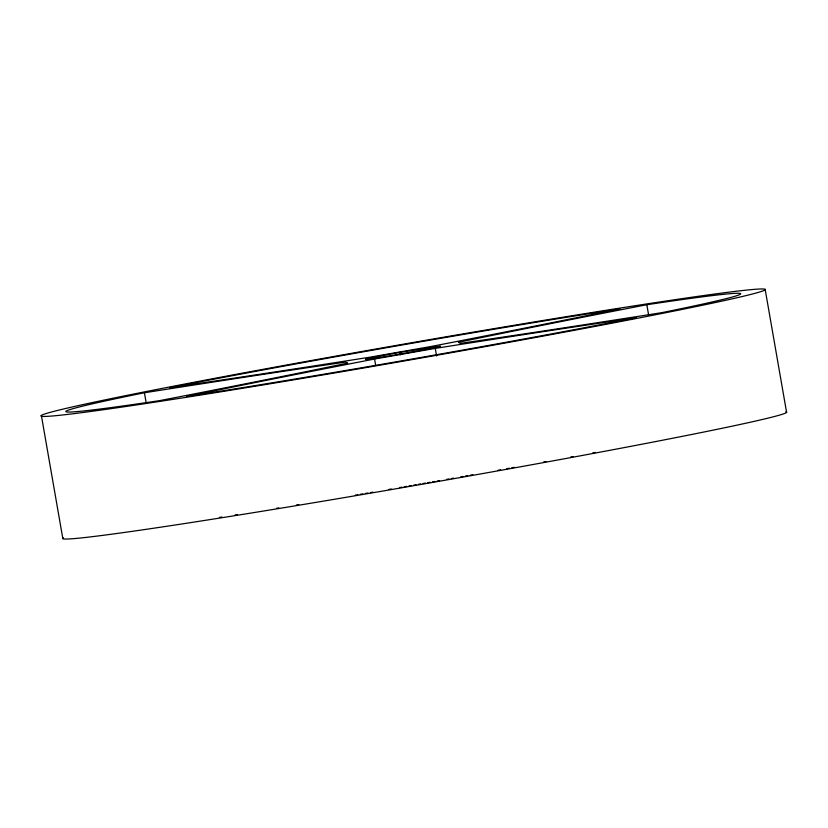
<?xml version="1.0" encoding="UTF-8"?>
<svg xmlns="http://www.w3.org/2000/svg" width="828" height="828" viewBox="0 0 828 828"><rect width="100%" height="100%" fill="white"/><g stroke="black" fill="none" stroke-linecap="round" stroke-linejoin="round"><path stroke-width="1.24" d="M144.424 392.772L142.83 393.083A342.513 7.773 -9.9 0 0 153.045 401.611L159.659 400.628A1124.186 25.502 -9.9 0 0 347.677 363.13L345.638 362.064A1125.335 25.533 -9.9 0 0 144.424 392.772L146.183 402.884M374.566 359.031L435.269 348.391A1124.476 25.513 -9.9 0 1 636.411 317.704L634.817 318.024A342.513 7.773 -9.9 0 1 194.29 395.318L186.735 396.488A1121.971 25.451 -9.9 0 1 374.566 359.031L375.674 365.355M399.81 352.417L440.434 346.207A37.984 0.859 -9.9 0 1 430.891 348.443L429.815 348.66A37.984 0.859 -9.9 0 1 390.795 355.688L389.326 355.926A37.984 0.859 -9.9 0 1 379.845 357.458L376.347 357.996A37.984 0.859 -9.9 0 1 375.156 357.003L376.222 356.785A37.984 0.859 -9.9 0 1 399.81 352.417L400.245 354.943M646.823 304.725L653.551 303.721A342.513 7.773 -9.9 0 1 663.756 312.249L661.541 312.694A1124.476 25.513 -9.9 0 1 460.409 343.382L458.36 342.316A1129.433 25.627 -9.9 0 1 646.823 304.725L648.593 314.847M765.155 289.345L786.6 412.365M435.269 348.391L436.594 355.978M41.4 415.635L62.845 538.655M785.896 411.775A367.425 8.332 -9.9 0 1 425.509 483.655A367.425 8.332 -9.9 0 1 63.414 537.838M595.28 452.388A342.513 7.773 -9.9 0 1 592.838 452.844M573.1 456.528A342.513 7.773 -9.9 0 1 570.782 456.963M546.025 461.527A342.513 7.773 -9.9 0 1 543.623 461.972M514.302 467.313A342.513 7.773 -9.9 0 1 511.828 467.758M509.344 468.203A342.513 7.773 -9.9 0 1 506.85 468.658M500.609 469.776A342.513 7.773 -9.9 0 1 498.094 470.232M472.829 474.744A342.513 7.773 -9.9 0 1 470.283 475.2M467.737 475.655A342.513 7.773 -9.9 0 1 465.398 476.069M463.059 476.483A342.513 7.773 -9.9 0 1 460.72 476.897M453.682 478.139A342.513 7.773 -9.9 0 1 451.332 478.553M448.983 478.967A342.513 7.773 -9.9 0 1 446.634 479.381M439.585 480.623A342.513 7.773 -9.9 0 1 437.225 481.027M434.876 481.441A342.513 7.773 -9.9 0 1 432.516 481.855M430.167 482.269A342.513 7.773 -9.9 0 1 427.807 482.683M425.447 483.086A342.513 7.773 -9.9 0 1 423.098 483.5M420.738 483.914A342.513 7.773 -9.9 0 1 418.388 484.318M416.029 484.732A342.513 7.773 -9.9 0 1 413.679 485.136M411.319 485.55A342.513 7.773 -9.9 0 1 408.97 485.953M406.62 486.367A342.513 7.773 -9.9 0 1 404.261 486.771M401.911 487.174A342.513 7.773 -9.9 0 1 399.562 487.589M391.354 488.996A342.513 7.773 -9.9 0 1 389.005 489.4M372.973 492.153A342.513 7.773 -9.9 0 1 370.437 492.588M367.901 493.012A342.513 7.773 -9.9 0 1 365.376 493.447M362.84 493.881A342.513 7.773 -9.9 0 1 360.315 494.306M357.799 494.73A342.513 7.773 -9.9 0 1 355.284 495.165M298.804 504.614A342.513 7.773 -9.9 0 1 296.414 505.008M278.808 507.895A342.513 7.773 -9.9 0 1 276.5 508.268M237.429 514.561A342.513 7.773 -9.9 0 1 235.08 514.933M221.925 517.014A342.513 7.773 -9.9 0 1 219.42 517.407M171.769 387.318L169.564 387.752A1125.335 25.533 -9.9 0 0 370.778 357.054L431.471 346.414A1129.485 25.627 -9.9 0 0 619.944 308.834L612.296 310.014A342.513 7.773 -9.9 0 0 171.769 387.318M216.481 392.503A367.425 8.332 -9.9 0 0 765.196 289.696A367.425 8.332 -9.9 0 0 228.217 375.798A367.425 8.332 -9.9 0 0 216.481 392.503"/></g></svg>
